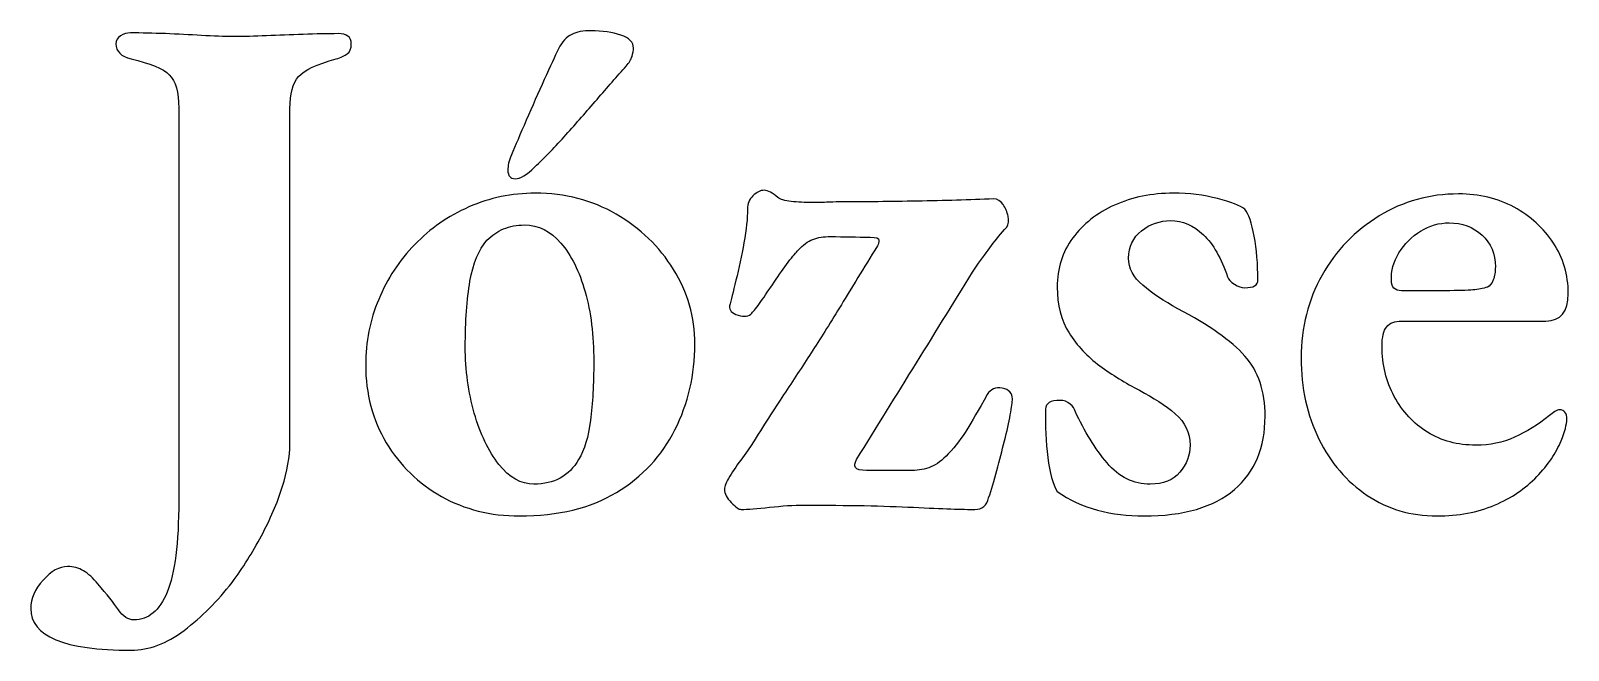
# Model space of a CAD drawing. Header units: millimetres. Extents: x 0 to 297, y 0 to 210.
# Drawn here: x 177.4 to 233.4, y 108.7 to 131.3 of the extents above; entities that cross this region are included whole.
import ezdxf

# ---------------------------------------------------------------- set-up
doc = ezdxf.new("R2010")
doc.units = ezdxf.units.MM
doc.layers.add('SZOVEG_0.5mm', color=7, linetype='Continuous')

msp = doc.modelspace()

# ---------------------------------------------------------------- linework, layer by layer
at = {"layer": 'SZOVEG_0.5mm'}
for points, knots in [([(181.069, 108.743), (178.633, 108.743), (177.415, 109.251), (177.415, 110.267), (177.415, 110.618), (177.564, 110.96), (177.862, 111.292), (178.16, 111.625), (178.458, 111.792), (178.756, 111.792), (178.966, 111.792), (179.159, 111.739), (179.334, 111.634), (179.51, 111.529), (179.685, 111.371), (179.86, 111.161), (180.193, 110.776), (180.443, 110.46), (180.609, 110.215), (180.776, 109.969), (180.964, 109.847), (181.174, 109.847), (181.7, 109.847), (182.103, 110.184), (182.384, 110.859), (182.664, 111.533), (182.804, 112.642), (182.804, 114.184), (182.804, 118.951), (182.804, 123.717), (182.804, 128.484), (182.804, 129.062), (182.69, 129.465), (182.462, 129.693), (182.235, 129.921), (181.77, 130.114), (181.069, 130.271), (180.701, 130.359), (180.517, 130.543), (180.517, 130.823), (180.517, 130.946), (180.574, 131.043), (180.688, 131.113), (180.802, 131.183), (180.92, 131.218), (181.043, 131.218), (181.446, 131.218), (181.871, 131.209), (182.318, 131.191), (182.765, 131.174), (183.203, 131.152), (183.632, 131.126), (184.061, 131.099), (184.46, 131.086), (184.828, 131.086), (185.179, 131.086), (185.569, 131.095), (185.998, 131.113), (186.427, 131.13), (186.874, 131.148), (187.339, 131.165), (187.803, 131.183), (188.228, 131.191), (188.613, 131.191), (188.771, 131.191), (188.889, 131.161), (188.968, 131.099), (189.047, 131.038), (189.087, 130.946), (189.087, 130.823), (189.087, 130.648), (189.038, 130.526), (188.942, 130.455), (188.846, 130.385), (188.71, 130.324), (188.535, 130.271), (187.834, 130.079), (187.378, 129.864), (187.168, 129.627), (186.957, 129.391), (186.852, 129.001), (186.852, 128.458), (186.852, 124.392), (186.852, 120.326), (186.852, 116.261), (186.852, 115.787), (186.76, 115.262), (186.576, 114.683), (186.392, 114.105), (186.138, 113.514), (185.814, 112.909), (185.49, 112.305), (185.135, 111.739), (184.749, 111.214), (184.224, 110.53), (183.641, 109.947), (183.001, 109.466), (182.362, 108.984), (181.718, 108.743), (181.069, 108.743)], [0, 0, 0, 0, 1, 1, 1, 2, 2, 2, 3, 3, 3, 4, 4, 4, 5, 5, 5, 6, 6, 6, 7, 7, 7, 8, 8, 8, 9, 9, 9, 10, 10, 10, 11, 11, 11, 12, 12, 12, 13, 13, 13, 14, 14, 14, 15, 15, 15, 16, 16, 16, 17, 17, 17, 18, 18, 18, 19, 19, 19, 20, 20, 20, 21, 21, 21, 22, 22, 22, 23, 23, 23, 24, 24, 24, 25, 25, 25, 26, 26, 26, 27, 27, 27, 28, 28, 28, 29, 29, 29, 30, 30, 30, 31, 31, 31, 32, 32, 32, 33, 33, 33, 33]), ([(195.054, 125.908), (194.878, 125.908), (194.791, 126.013), (194.791, 126.223), (194.791, 126.293), (194.8, 126.377), (194.817, 126.473), (194.835, 126.569), (194.87, 126.67), (194.922, 126.775), (195.062, 127.108), (195.242, 127.529), (195.461, 128.037), (195.68, 128.545), (195.899, 129.04), (196.118, 129.522), (196.337, 130.004), (196.508, 130.377), (196.631, 130.639), (196.771, 130.902), (196.933, 131.078), (197.117, 131.165), (197.301, 131.253), (197.533, 131.297), (197.814, 131.297), (198.234, 131.297), (198.598, 131.244), (198.905, 131.139), (199.211, 131.034), (199.365, 130.876), (199.365, 130.666), (199.365, 130.578), (199.347, 130.477), (199.312, 130.363), (199.277, 130.25), (199.207, 130.131), (199.102, 130.009), (198.769, 129.641), (198.414, 129.238), (198.037, 128.799), (197.66, 128.361), (197.284, 127.932), (196.907, 127.511), (196.53, 127.091), (196.149, 126.696), (195.763, 126.328), (195.483, 126.048), (195.246, 125.908), (195.054, 125.908)], [0, 0, 0, 0, 1, 1, 1, 2, 2, 2, 3, 3, 3, 4, 4, 4, 5, 5, 5, 6, 6, 6, 7, 7, 7, 8, 8, 8, 9, 9, 9, 10, 10, 10, 11, 11, 11, 12, 12, 12, 13, 13, 13, 14, 14, 14, 15, 15, 15, 16, 16, 16, 16]), ([(203.281, 113.869), (203.211, 113.869), (203.093, 113.952), (202.927, 114.118), (202.76, 114.285), (202.677, 114.447), (202.677, 114.605), (202.677, 114.71), (202.743, 114.867), (202.874, 115.078), (203.005, 115.288), (203.159, 115.511), (203.334, 115.748), (203.509, 115.985), (203.649, 116.191), (203.755, 116.366), (204.175, 117.032), (204.556, 117.623), (204.898, 118.14), (205.24, 118.657), (205.573, 119.165), (205.897, 119.665), (206.221, 120.164), (206.567, 120.716), (206.935, 121.321), (207.303, 121.925), (207.741, 122.64), (208.25, 123.463), (208.285, 123.533), (208.302, 123.603), (208.302, 123.673), (208.302, 123.744), (208.197, 123.779), (207.987, 123.779), (207.505, 123.787), (207.023, 123.796), (206.541, 123.805), (206.296, 123.805), (206.081, 123.77), (205.897, 123.7), (205.713, 123.63), (205.533, 123.498), (205.358, 123.305), (205.288, 123.235), (205.17, 123.091), (205.003, 122.872), (204.837, 122.653), (204.666, 122.412), (204.491, 122.149), (204.315, 121.886), (204.153, 121.649), (204.004, 121.439), (203.855, 121.229), (203.746, 121.089), (203.676, 121.019), (203.571, 120.896), (203.404, 120.87), (203.176, 120.94), (202.948, 121.01), (202.843, 121.124), (202.861, 121.281), (202.913, 121.474), (202.992, 121.785), (203.097, 122.215), (203.203, 122.644), (203.299, 123.1), (203.387, 123.581), (203.474, 124.063), (203.518, 124.471), (203.518, 124.804), (203.518, 124.997), (203.584, 125.159), (203.715, 125.29), (203.847, 125.422), (203.982, 125.487), (204.123, 125.487), (204.263, 125.487), (204.429, 125.4), (204.622, 125.224), (204.71, 125.154), (204.872, 125.106), (205.108, 125.08), (205.345, 125.054), (205.603, 125.04), (205.884, 125.04), (206.077, 125.04), (206.274, 125.045), (206.475, 125.054), (206.677, 125.062), (206.839, 125.067), (206.962, 125.067), (207.803, 125.067), (208.714, 125.075), (209.695, 125.093), (210.677, 125.11), (211.606, 125.137), (212.482, 125.172), (212.622, 125.172), (212.736, 125.106), (212.823, 124.975), (212.911, 124.843), (212.972, 124.699), (213.007, 124.541), (213.043, 124.383), (213.025, 124.252), (212.955, 124.147), (212.745, 123.919), (212.561, 123.695), (212.403, 123.476), (212.245, 123.257), (212.061, 123.008), (211.851, 122.727), (210.396, 120.379), (208.942, 118.031), (207.487, 115.682), (207.417, 115.56), (207.404, 115.463), (207.448, 115.393), (207.492, 115.323), (207.627, 115.288), (207.855, 115.288), (208.407, 115.288), (208.959, 115.288), (209.511, 115.288), (209.757, 115.288), (209.985, 115.332), (210.195, 115.419), (210.405, 115.507), (210.615, 115.665), (210.826, 115.893), (211.106, 116.191), (211.334, 116.484), (211.509, 116.773), (211.684, 117.062), (211.93, 117.487), (212.245, 118.048), (212.368, 118.258), (212.552, 118.337), (212.797, 118.285), (213.043, 118.232), (213.165, 118.101), (213.165, 117.89), (213.165, 117.785), (213.139, 117.593), (213.086, 117.312), (213.034, 117.032), (212.964, 116.716), (212.876, 116.366), (212.788, 116.015), (212.696, 115.656), (212.6, 115.288), (212.504, 114.92), (212.403, 114.587), (212.298, 114.289), (212.228, 114.009), (212.061, 113.869), (211.798, 113.869), (211.378, 113.869), (210.633, 113.895), (209.564, 113.947), (208.495, 114), (207.172, 114.026), (205.595, 114.026), (205.192, 114.026), (204.767, 114), (204.32, 113.947), (203.873, 113.895), (203.527, 113.869), (203.281, 113.869)], [0, 0, 0, 0, 1, 1, 1, 2, 2, 2, 3, 3, 3, 4, 4, 4, 5, 5, 5, 6, 6, 6, 7, 7, 7, 8, 8, 8, 9, 9, 9, 10, 10, 10, 11, 11, 11, 12, 12, 12, 13, 13, 13, 14, 14, 14, 15, 15, 15, 16, 16, 16, 17, 17, 17, 18, 18, 18, 19, 19, 19, 20, 20, 20, 21, 21, 21, 22, 22, 22, 23, 23, 23, 24, 24, 24, 25, 25, 25, 26, 26, 26, 27, 27, 27, 28, 28, 28, 29, 29, 29, 30, 30, 30, 31, 31, 31, 32, 32, 32, 33, 33, 33, 34, 34, 34, 35, 35, 35, 36, 36, 36, 37, 37, 37, 38, 38, 38, 39, 39, 39, 40, 40, 40, 41, 41, 41, 42, 42, 42, 43, 43, 43, 44, 44, 44, 45, 45, 45, 46, 46, 46, 47, 47, 47, 48, 48, 48, 49, 49, 49, 50, 50, 50, 51, 51, 51, 52, 52, 52, 53, 53, 53, 54, 54, 54, 55, 55, 55, 56, 56, 56, 56]), ([(195.211, 113.632), (194.16, 113.632), (193.214, 113.869), (192.372, 114.342), (191.531, 114.815), (190.861, 115.468), (190.362, 116.3), (189.862, 117.132), (189.612, 118.074), (189.612, 119.126), (189.612, 119.967), (189.77, 120.764), (190.086, 121.518), (190.401, 122.272), (190.839, 122.937), (191.4, 123.516), (191.961, 124.094), (192.618, 124.55), (193.371, 124.883), (194.125, 125.216), (194.931, 125.382), (195.79, 125.382), (196.876, 125.382), (197.858, 125.128), (198.734, 124.62), (199.61, 124.112), (200.307, 123.441), (200.824, 122.609), (201.341, 121.776), (201.599, 120.87), (201.599, 119.888), (201.599, 118.767), (201.358, 117.728), (200.876, 116.773), (200.394, 115.818), (199.685, 115.056), (198.747, 114.486), (197.809, 113.917), (196.631, 113.632), (195.211, 113.632)], [0, 0, 0, 0, 1, 1, 1, 2, 2, 2, 3, 3, 3, 4, 4, 4, 5, 5, 5, 6, 6, 6, 7, 7, 7, 8, 8, 8, 9, 9, 9, 10, 10, 10, 11, 11, 11, 12, 12, 12, 13, 13, 13, 13]), ([(217.949, 113.632), (217.371, 113.632), (216.81, 113.702), (216.267, 113.842), (215.724, 113.982), (215.233, 114.21), (214.795, 114.526), (214.637, 114.789), (214.523, 115.2), (214.453, 115.761), (214.383, 116.322), (214.357, 116.909), (214.374, 117.522), (214.374, 117.733), (214.55, 117.838), (214.9, 117.838), (215.04, 117.838), (215.163, 117.794), (215.268, 117.706), (215.373, 117.619), (215.435, 117.531), (215.452, 117.444), (215.785, 116.708), (216.171, 116.081), (216.609, 115.564), (217.047, 115.047), (217.573, 114.789), (218.186, 114.789), (218.659, 114.789), (219.018, 114.933), (219.264, 115.222), (219.509, 115.511), (219.632, 115.84), (219.632, 116.208), (219.632, 116.664), (219.452, 117.045), (219.093, 117.352), (218.734, 117.658), (218.3, 117.943), (217.792, 118.206), (217.283, 118.469), (216.802, 118.767), (216.346, 119.1), (215.89, 119.433), (215.518, 119.831), (215.229, 120.296), (214.94, 120.76), (214.795, 121.316), (214.795, 121.965), (214.795, 122.648), (214.983, 123.244), (215.36, 123.752), (215.737, 124.261), (216.245, 124.659), (216.885, 124.948), (217.524, 125.238), (218.239, 125.382), (219.027, 125.382), (219.605, 125.382), (220.14, 125.316), (220.631, 125.185), (221.121, 125.054), (221.454, 124.926), (221.629, 124.804), (221.77, 124.629), (221.884, 124.3), (221.971, 123.818), (222.059, 123.336), (222.103, 122.806), (222.103, 122.228), (222.103, 122.035), (221.945, 121.939), (221.629, 121.939), (221.507, 121.939), (221.38, 121.982), (221.248, 122.07), (221.117, 122.158), (221.034, 122.245), (220.999, 122.333), (220.771, 123.016), (220.477, 123.529), (220.118, 123.871), (219.759, 124.212), (219.36, 124.383), (218.922, 124.383), (218.536, 124.383), (218.186, 124.261), (217.871, 124.015), (217.555, 123.77), (217.397, 123.437), (217.397, 123.016), (217.397, 122.648), (217.568, 122.32), (217.91, 122.031), (218.252, 121.741), (218.677, 121.457), (219.185, 121.176), (220.324, 120.58), (221.139, 120.007), (221.629, 119.454), (222.12, 118.902), (222.366, 118.171), (222.366, 117.26), (222.366, 116.12), (221.993, 115.231), (221.248, 114.591), (220.504, 113.952), (219.404, 113.632), (217.949, 113.632)], [0, 0, 0, 0, 1, 1, 1, 2, 2, 2, 3, 3, 3, 4, 4, 4, 5, 5, 5, 6, 6, 6, 7, 7, 7, 8, 8, 8, 9, 9, 9, 10, 10, 10, 11, 11, 11, 12, 12, 12, 13, 13, 13, 14, 14, 14, 15, 15, 15, 16, 16, 16, 17, 17, 17, 18, 18, 18, 19, 19, 19, 20, 20, 20, 21, 21, 21, 22, 22, 22, 23, 23, 23, 24, 24, 24, 25, 25, 25, 26, 26, 26, 27, 27, 27, 28, 28, 28, 29, 29, 29, 30, 30, 30, 31, 31, 31, 32, 32, 32, 33, 33, 33, 34, 34, 34, 35, 35, 35, 36, 36, 36, 36]), ([(228.622, 113.632), (227.675, 113.632), (226.83, 113.882), (226.085, 114.381), (225.34, 114.881), (224.753, 115.564), (224.324, 116.432), (223.895, 117.299), (223.68, 118.285), (223.68, 119.389), (223.68, 120.493), (223.934, 121.496), (224.442, 122.399), (224.95, 123.301), (225.643, 124.02), (226.519, 124.554), (227.395, 125.089), (228.359, 125.356), (229.41, 125.356), (230.164, 125.356), (230.839, 125.194), (231.434, 124.87), (232.03, 124.545), (232.508, 124.112), (232.867, 123.568), (233.226, 123.025), (233.406, 122.412), (233.406, 121.728), (233.406, 121.062), (233.134, 120.729), (232.591, 120.729), (230.839, 120.729), (229.086, 120.729), (227.334, 120.729), (227.088, 120.729), (226.909, 120.659), (226.795, 120.519), (226.681, 120.379), (226.624, 120.142), (226.624, 119.809), (226.624, 119.143), (226.773, 118.534), (227.071, 117.982), (227.369, 117.43), (227.772, 116.997), (228.28, 116.681), (228.788, 116.366), (229.375, 116.208), (230.041, 116.208), (230.549, 116.208), (231.018, 116.304), (231.448, 116.497), (231.877, 116.69), (232.302, 116.953), (232.722, 117.286), (232.793, 117.338), (232.858, 117.387), (232.92, 117.43), (232.981, 117.474), (233.038, 117.496), (233.09, 117.496), (233.266, 117.496), (233.353, 117.382), (233.353, 117.154), (233.353, 116.962), (233.283, 116.699), (233.143, 116.366), (232.968, 115.928), (232.674, 115.494), (232.262, 115.065), (231.851, 114.635), (231.338, 114.289), (230.725, 114.026), (230.111, 113.763), (229.41, 113.632), (228.622, 113.632)], [0, 0, 0, 0, 1, 1, 1, 2, 2, 2, 3, 3, 3, 4, 4, 4, 5, 5, 5, 6, 6, 6, 7, 7, 7, 8, 8, 8, 9, 9, 9, 10, 10, 10, 11, 11, 11, 12, 12, 12, 13, 13, 13, 14, 14, 14, 15, 15, 15, 16, 16, 16, 17, 17, 17, 18, 18, 18, 19, 19, 19, 20, 20, 20, 21, 21, 21, 22, 22, 22, 23, 23, 23, 24, 24, 24, 25, 25, 25, 25]), ([(227.334, 121.833), (227.859, 121.833), (228.385, 121.833), (228.911, 121.833), (229.402, 121.833), (229.743, 121.842), (229.936, 121.86), (230.129, 121.877), (230.304, 121.912), (230.462, 121.965), (230.549, 122), (230.62, 122.088), (230.672, 122.228), (230.725, 122.368), (230.751, 122.526), (230.751, 122.701), (230.751, 123.174), (230.589, 123.56), (230.265, 123.857), (229.94, 124.155), (229.542, 124.304), (229.069, 124.304), (228.701, 124.304), (228.355, 124.204), (228.03, 124.002), (227.706, 123.801), (227.443, 123.538), (227.242, 123.213), (227.04, 122.889), (226.948, 122.552), (226.966, 122.201), (226.966, 121.956), (227.088, 121.833), (227.334, 121.833)], [0, 0, 0, 0, 1, 1, 1, 2, 2, 2, 3, 3, 3, 4, 4, 4, 5, 5, 5, 6, 6, 6, 7, 7, 7, 8, 8, 8, 9, 9, 9, 10, 10, 10, 11, 11, 11, 11]), ([(195.737, 114.789), (196.105, 114.789), (196.425, 114.863), (196.697, 115.012), (196.968, 115.161), (197.192, 115.384), (197.367, 115.682), (197.577, 116.033), (197.722, 116.51), (197.801, 117.115), (197.879, 117.72), (197.919, 118.434), (197.919, 119.257), (197.919, 120.204), (197.814, 121.049), (197.603, 121.794), (197.393, 122.539), (197.1, 123.13), (196.723, 123.568), (196.346, 124.006), (195.904, 124.226), (195.395, 124.226), (195.115, 124.226), (194.861, 124.177), (194.633, 124.081), (194.405, 123.985), (194.204, 123.849), (194.029, 123.673), (193.731, 123.323), (193.525, 122.824), (193.411, 122.175), (193.297, 121.527), (193.24, 120.729), (193.24, 119.783), (193.24, 118.942), (193.349, 118.14), (193.568, 117.378), (193.788, 116.616), (194.085, 115.993), (194.462, 115.511), (194.839, 115.03), (195.264, 114.789), (195.737, 114.789)], [0, 0, 0, 0, 1, 1, 1, 2, 2, 2, 3, 3, 3, 4, 4, 4, 5, 5, 5, 6, 6, 6, 7, 7, 7, 8, 8, 8, 9, 9, 9, 10, 10, 10, 11, 11, 11, 12, 12, 12, 13, 13, 13, 14, 14, 14, 14])]:
    msp.add_open_spline(points, degree=3, knots=knots, dxfattribs=at)

doc.saveas('drawing.dxf')
